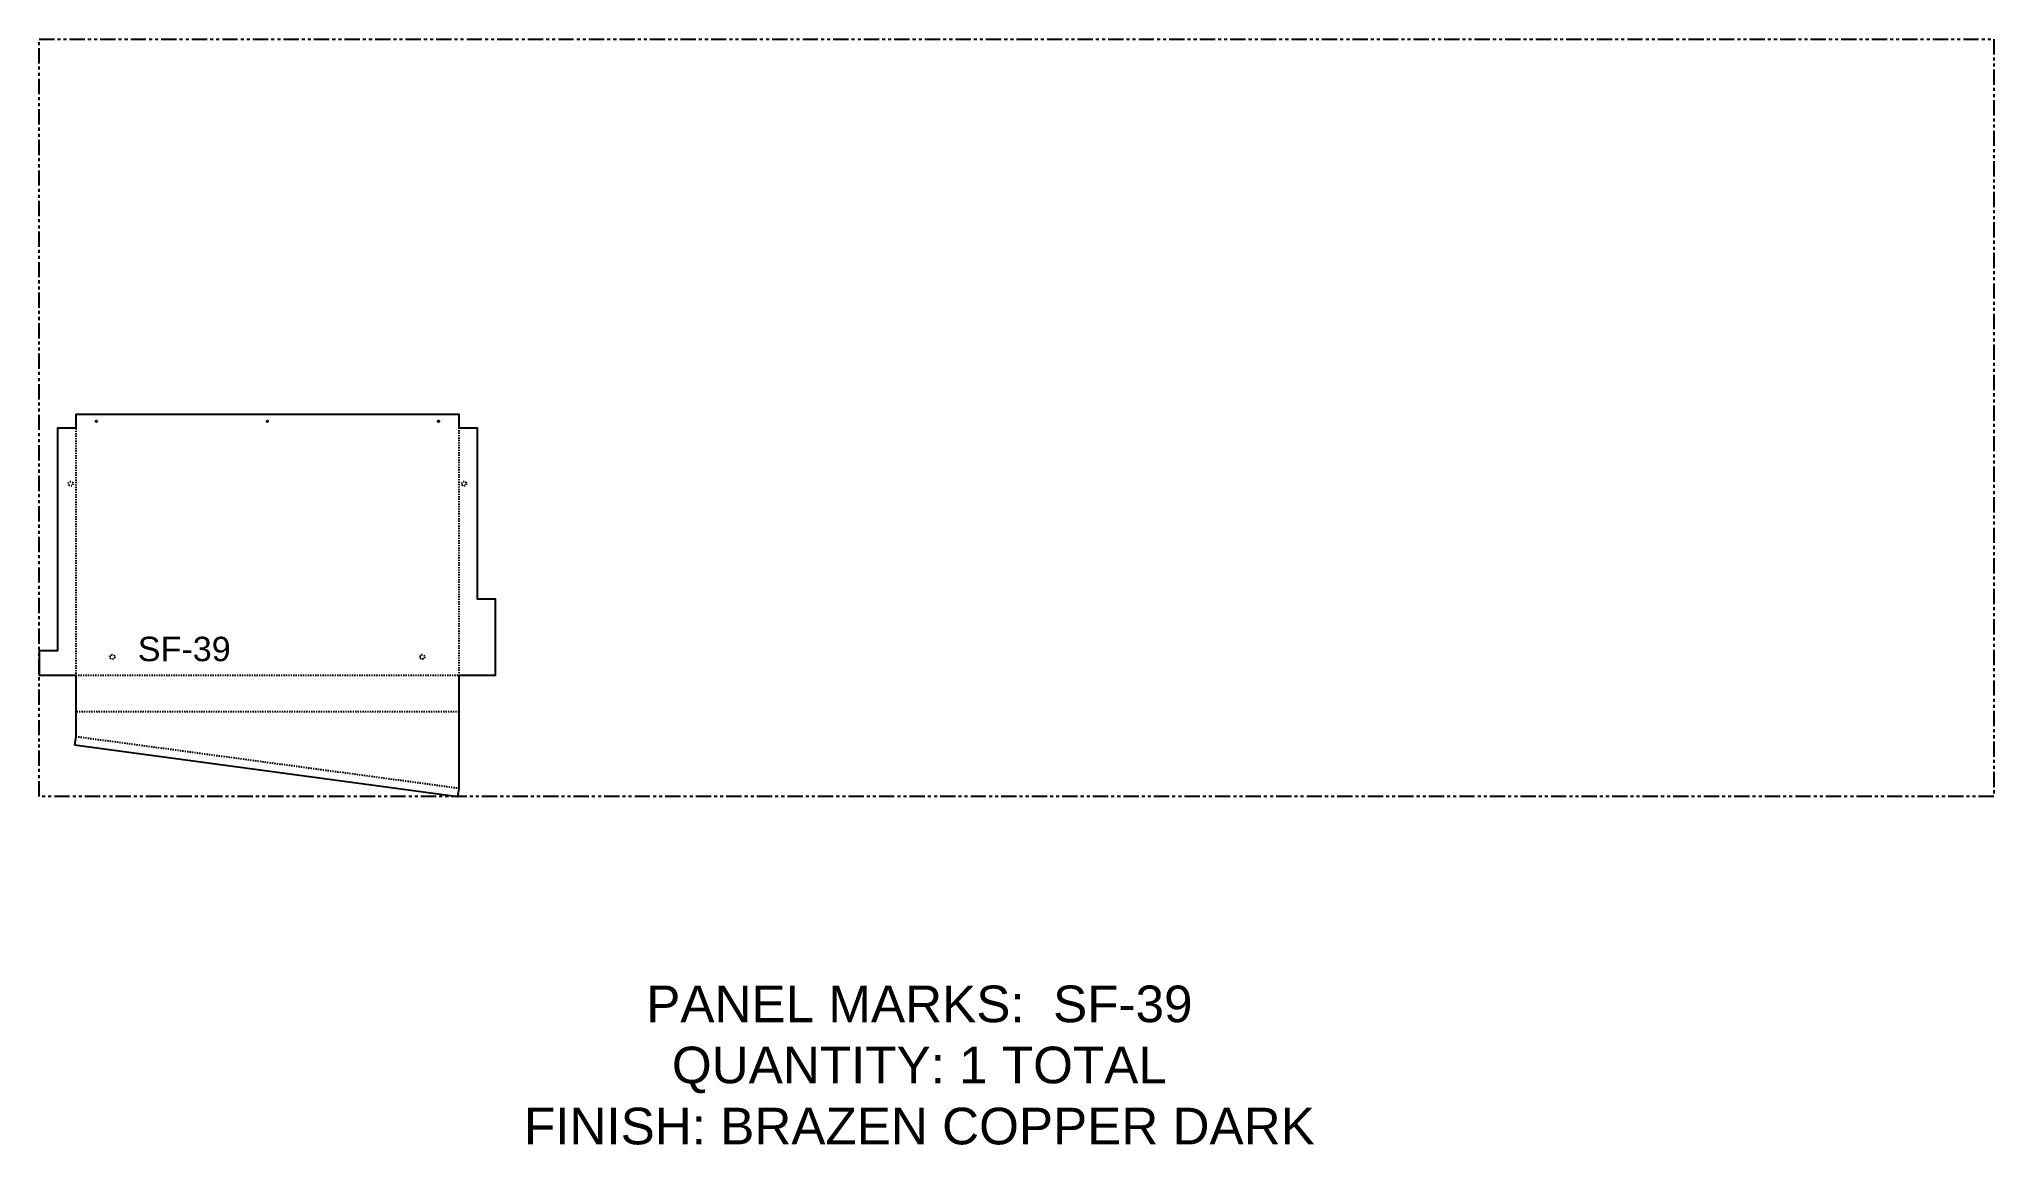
# Model space of a CAD drawing. Header units: inches. Extents: x 0 to 160, y -29 to 62.
import ezdxf

# ---------------------------------------------------------------- set-up
doc = ezdxf.new("R2010")
doc.units = ezdxf.units.IN
doc.header["$MEASUREMENT"] = 0
doc.linetypes.add('HIDDEN', pattern=[0.375, 0.25, -0.125])
doc.linetypes.add('PHANTOM', pattern=[2.5, 1.25, -0.25, 0.25, -0.25, 0.25, -0.25])
for name, color, linetype in [('CUT', 7, 'Continuous'), ('DIMS', 1, 'Continuous'), ('HOLES', 6, 'Continuous'), ('ROUT', 1, 'HIDDEN'), ('SHEET', 5, 'PHANTOM'), ('TEXT', 2, 'PHANTOM'), ('WEEPS', 3, 'HIDDEN')]:
    doc.layers.add(name, color=color, linetype=linetype)
doc.styles.get("Standard").update_dxf_attribs({"font": 'arial.ttf'})

msp = doc.modelspace()

# ---------------------------------------------------------------- linework, layer by layer
at = {"layer": 'CUT', "ltscale": 0.25}
msp.add_lwpolyline([(2.91, 4.23), (34.28, 0), (34.37, 0.68), (34.37, 9.92), (37.37, 9.92), (37.37, 16.15), (35.87, 16.15), (35.87, 30.14), (34.37, 30.14), (34.37, 31.26), (3, 31.26), (3, 30.14), (1.5, 30.14), (1.5, 11.92), (0, 11.92), (0, 9.92), (3, 9.92), (3, 4.91)], close=True, dxfattribs=at)
at = {"layer": 'HOLES', "ltscale": 0.25}
for centre in [(4.69, 30.7), (18.69, 30.7), (32.69, 30.7)]:
    msp.add_circle(centre, 0.0625, dxfattribs=at)
at = {"layer": 'ROUT', "ltscale": 0.25}
msp.add_line((34.37, 6.92), (3, 6.92), dxfattribs=at)
for points in [[(3, 30.14), (3, 4.91), (34.37, 0.68), (34.37, 30.14)], [(0, 11.92), (0, 9.92), (37.37, 9.92), (37.37, 16.15)]]:
    msp.add_lwpolyline(points, dxfattribs=at)
at = {"layer": 'SHEET'}
msp.add_lwpolyline([(0, 62), (160, 62), (160, 0), (0, 0)], close=True, dxfattribs=at)
at = {"layer": 'WEEPS', "ltscale": 0.25}
for centre in [(2.59, 25.6), (34.78, 25.6), (6, 11.42), (31.37, 11.42)]:
    msp.add_circle(centre, 0.188, dxfattribs=at)

# ---------------------------------------------------------------- texts
at = {"layer": 'DIMS', "ltscale": 0.25, "insert": (11.88, 13.07), "char_height": 2, "attachment_point": 2}
msp.add_mtext_dynamic_manual_height_columns('SF-39', width=3.0859, gutter_width=10, heights=[0], dxfattribs=at)
at = {"layer": 'TEXT', "insert": (72.05, -22.01), "char_height": 3, "attachment_point": 5}
msp.add_mtext_dynamic_manual_height_columns('PANEL MARKS:  SF-39\\PQUANTITY: 1 TOTAL\\PFINISH: BRAZEN COPPER DARK', width=199.7409, gutter_width=1, heights=[0], dxfattribs=at)

doc.saveas('drawing.dxf')
